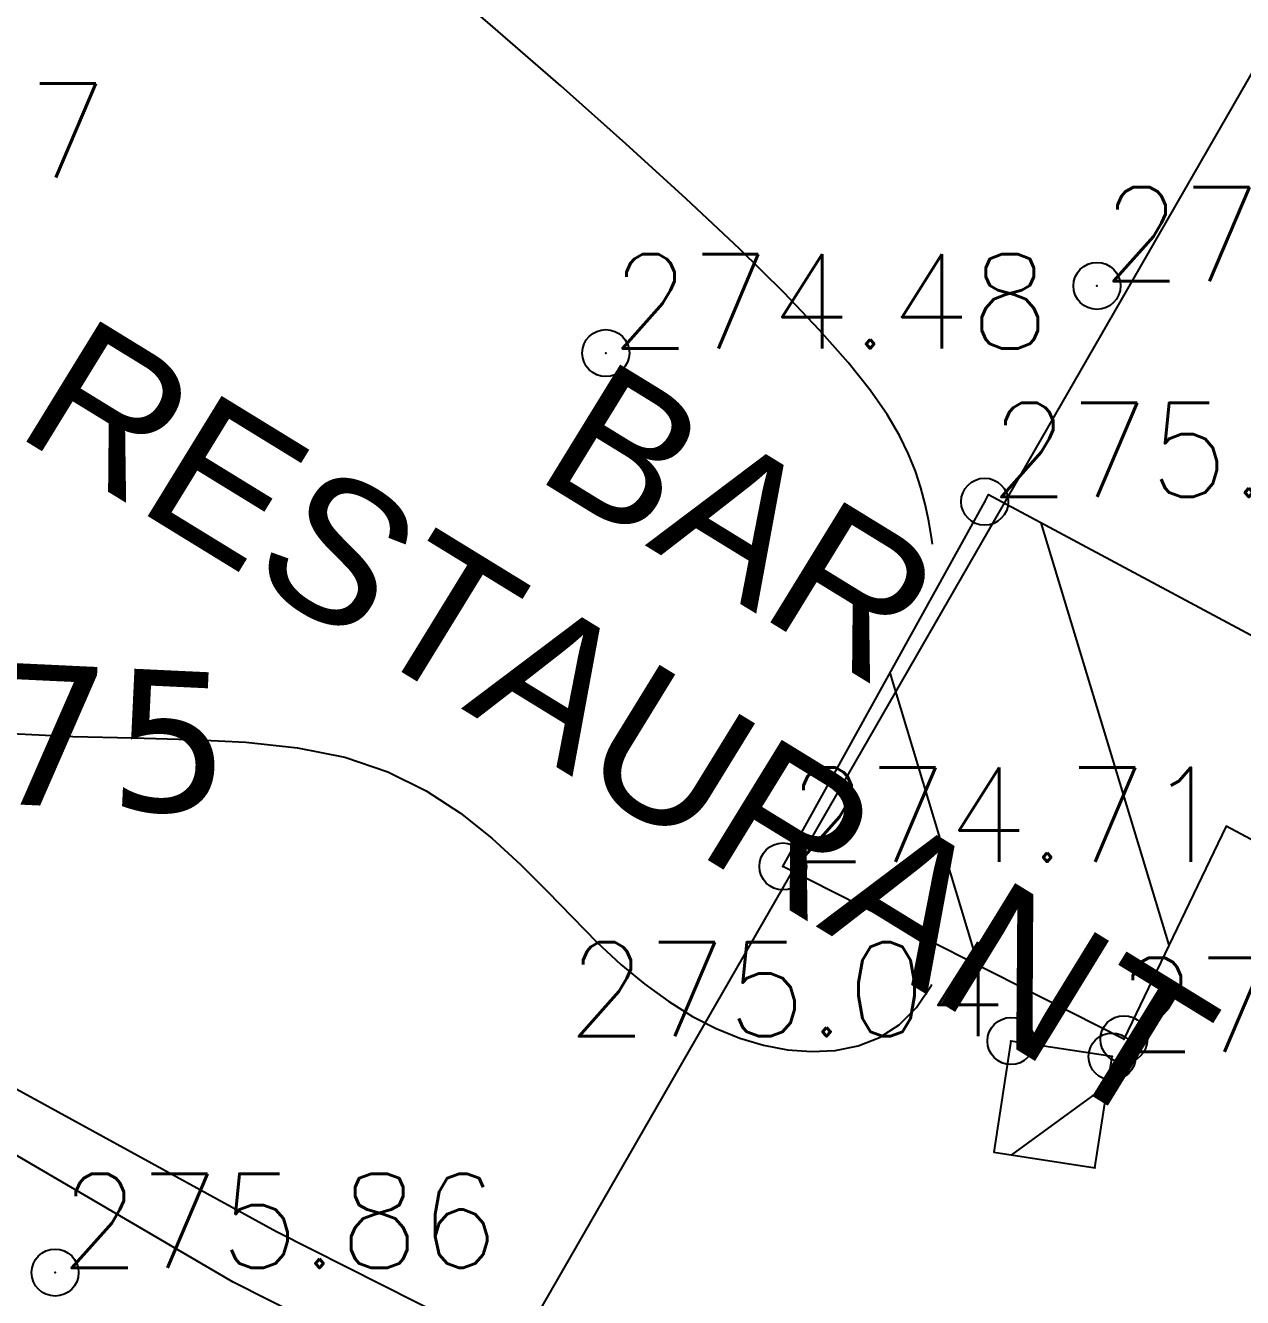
# Model space of a CAD drawing. Header units: millimetres. Extents: x 524954 to 526204, y 9523489 to 9524010.
# Drawn here: x 525396.12 to 525409.05, y 9523674.31 to 9523687.83 of the extents above; entities that cross this region are included whole.
import ezdxf
from ezdxf.enums import TextEntityAlignment as Align

# ---------------------------------------------------------------- set-up
doc = ezdxf.new("R2010")
doc.units = ezdxf.units.MM
doc.header["$PDMODE"] = 32
doc.header["$PDSIZE"] = 0.5
doc.linetypes.add('CACHE2', pattern=[4.7625, 3.175, -1.5875])
for name, color, linetype in [('Bati', 6, 'Continuous'), ('Bati_H', 1, 'Continuous'), ('CN_05_00', 6, 'Continuous'), ('Cotation Courbes de niveau', 7, 'Continuous'), ('PLUME_2', 1, 'Continuous'), ('PLUME_4', 3, 'Continuous'), ('PLUME_6', 2, 'Continuous'), ('TopoAlt', 3, 'Continuous'), ('TOPOJIS', 7, 'Continuous'), ('Toponomie', 7, 'CACHE2')]:
    doc.layers.add(name, color=color, linetype=linetype)
doc.styles.add('Simplex 1.0', font='Simplex.shx', dxfattribs={"width": 0.99, "height": 1})
doc.styles.get("Standard").update_dxf_attribs({"font": 'arial.ttf'})
doc.styles.add('Verdana 1.0', font='verdana.ttf', dxfattribs={"width": 0.99, "height": 1})

# ---------------------------------------------------------------- blocks, each defined once
blk = doc.blocks.new('TCPOINT M')
at = {"color": 0}
blk.add_point((0, 0), dxfattribs=at)
at = {"layer": 'TopoAlt', "style": 'Simplex 1.0', "width": 0.99}
blk.add_attdef('ALT', (0.15, 0.15), '', height=1, dxfattribs=at)

msp = doc.modelspace()

# ---------------------------------------------------------------- hatches: boundary and pattern name
at = {"layer": 'Bati_H'}
h = msp.add_hatch(dxfattribs=at)
h.set_pattern_fill('_U', color=256, scale=2, angle=-73.1905, style=0, pattern_type=0)
h.set_pattern_definition([(286.809526688, (0, 0), (1.91454285277, 0.5783819369), [])])
h.paths.add_polyline_path([(525410.835, 9523680.44), (525409.931, 9523678.753), (525408.876, 9523679.318), (525407.788, 9523677.053), (525404.165, 9523678.89), (525406.309, 9523682.767), (525406.35, 9523682.844)])
h = msp.add_hatch(dxfattribs=at)
h.set_pattern_fill('_U', color=256, scale=2, angle=216.2083, style=0, pattern_type=0)
h.set_pattern_definition([(216.20833781, (0, 0), (1.1814461841, -1.61374871467), [])])
h.paths.add_polyline_path([(525407.663, 9523676.868), (525406.588, 9523677.034), (525406.405, 9523675.853), (525407.483, 9523675.686), (525407.48, 9523675.686)])

# ---------------------------------------------------------------- linework, layer by layer
at = {"layer": 'Bati', "flags": 128}
for points in [[(525410.835, 9523680.44), (525409.931, 9523678.753), (525408.876, 9523679.318), (525407.788, 9523677.053), (525404.165, 9523678.89), (525406.309, 9523682.767), (525406.35, 9523682.844)], [(525407.663, 9523676.868), (525406.588, 9523677.034), (525406.405, 9523675.853), (525407.483, 9523675.686), (525407.48, 9523675.686)]]:
    msp.add_lwpolyline(points, close=True, dxfattribs=at)
at = {"layer": 'CN_05_00', "elevation": 275, "flags": 128}
for points in [[(525405.755, 9523682.317), (525405.749, 9523682.364), (525405.716, 9523682.56), (525405.678, 9523682.741), (525405.631, 9523682.915), (525405.573, 9523683.09), (525405.5, 9523683.273), (525405.403, 9523683.472), (525405.271, 9523683.695), (525405.093, 9523683.951), (525404.858, 9523684.247), (525404.555, 9523684.591), (525404.174, 9523684.992), (525403.703, 9523685.456), (525403.138, 9523685.988), (525402.497, 9523686.572), (525401.804, 9523687.188), (525401.084, 9523687.816), (525400.361, 9523688.437)], [(525395.969, 9523680.302), (525396.618, 9523680.271), (525397.254, 9523680.256), (525397.869, 9523680.24), (525398.456, 9523680.21), (525399.006, 9523680.152), (525399.511, 9523680.05), (525399.965, 9523679.896), (525400.373, 9523679.694), (525400.74, 9523679.456), (525401.072, 9523679.191), (525401.377, 9523678.912), (525401.661, 9523678.627), (525401.929, 9523678.349), (525402.188, 9523678.086), (525402.444, 9523677.848), (525402.698, 9523677.637), (525402.951, 9523677.453), (525403.203, 9523677.296), (525403.454, 9523677.166), (525403.706, 9523677.064), (525403.959, 9523676.989), (525404.213, 9523676.941), (525404.468, 9523676.922), (525404.72, 9523676.934), (525404.963, 9523676.983), (525405.192, 9523677.072), (525405.401, 9523677.207), (525405.586, 9523677.39), (525405.742, 9523677.627), (525405.744, 9523677.633)]]:
    msp.add_lwpolyline(points, dxfattribs=at)
at = {"layer": 'PLUME_2'}
msp.add_lwpolyline([(525396.484, 9523665.312), (525456.099, 9523768.927)], dxfattribs=at)
at = {"layer": 'PLUME_4'}
for points in [[(525434.005, 9523659.528), (525424.738, 9523662.862), (525418.036, 9523665.381), (525415.932, 9523666.731), (525407.127, 9523670.601), (525401.387, 9523673.691), (525398.785, 9523675.005), (525389.907, 9523679.872), (525381.029, 9523684.738), (525372.65, 9523689.641), (525363.736, 9523695.007), (525355.356, 9523699.91), (525348.619, 9523702.927)], [(525471.209, 9523651.214), (525461.588, 9523652.517), (525459.022, 9523653.333), (525452.394, 9523654.854), (525443.199, 9523657.191), (525438.103, 9523658.323), (525434.005, 9523659.528), (525424.738, 9523662.862), (525418.036, 9523665.381), (525415.932, 9523666.731), (525407.127, 9523670.601), (525401.387, 9523673.691), (525398.785, 9523675.005), (525389.907, 9523679.872), (525381.029, 9523684.738), (525372.65, 9523689.641), (525363.736, 9523695.007), (525355.356, 9523699.91), (525348.619, 9523702.927)]]:
    msp.add_lwpolyline(points, dxfattribs=at)
at = {"layer": 'PLUME_6'}
msp.add_lwpolyline([(525433.153, 9523657.461), (525424.348, 9523661.33), (525417.611, 9523664.347), (525415.543, 9523665.199), (525406.702, 9523669.567), (525400.925, 9523673.156), (525398.322, 9523674.47), (525389.943, 9523679.373), (525381.065, 9523684.24), (525372.151, 9523689.605), (525363.772, 9523694.508), (525354.894, 9523699.375), (525346.515, 9523704.278)], dxfattribs=at)

# ---------------------------------------------------------------- block references
at = {"layer": 'TOPOJIS'}
ref = msp.add_blockref('TCPOINT M', (525392.273, 9523686.162, 273.97), dxfattribs=at)
ref.add_attrib('ALT', '273.97', (525392.323, 9523686.212, 273.97), dxfattribs={"layer": 'TopoAlt', "height": 1, "style": 'Simplex 1.0', "width": 0.99})
ref = msp.add_blockref('TCPOINT M', (525407.502, 9523685.061, 275.57), dxfattribs=at)
ref.add_attrib('ALT', '275.57', (525407.552, 9523685.111, 275.57), dxfattribs={"layer": 'TopoAlt', "height": 1, "style": 'Simplex 1.0', "width": 0.99})
ref = msp.add_blockref('TCPOINT M', (525402.283, 9523684.347, 274.48), dxfattribs=at)
ref.add_attrib('ALT', '274.48', (525402.333, 9523684.397, 274.48), dxfattribs={"layer": 'TopoAlt', "height": 1, "style": 'Simplex 1.0', "width": 0.99})
ref = msp.add_blockref('TCPOINT M', (525406.309, 9523682.767, 275.09), dxfattribs=at)
ref.add_attrib('ALT', '275.09', (525406.359, 9523682.817, 275.09), dxfattribs={"layer": 'TopoAlt', "height": 1, "style": 'Simplex 1.0', "width": 0.99})
ref = msp.add_blockref('TCPOINT M', (525404.165, 9523678.89, 274.71), dxfattribs=at)
ref.add_attrib('ALT', '274.71', (525404.215, 9523678.94, 274.71), dxfattribs={"layer": 'TopoAlt', "height": 1, "style": 'Simplex 1.0', "width": 0.99})
ref = msp.add_blockref('TCPOINT M', (525406.588, 9523677.034, 275.04), dxfattribs=at)
ref.add_attrib('ALT', '275.04', dxfattribs={"layer": 'TopoAlt', "height": 1, "style": 'Simplex 1.0', "width": 0.99}).set_placement((525406.538, 9523677.084, 275.04), align=Align.RIGHT)
ref = msp.add_blockref('TCPOINT M', (525407.663, 9523676.868, 275.13), dxfattribs=at)
ref.add_attrib('ALT', '275.13', (525407.713, 9523676.918, 275.13), dxfattribs={"layer": 'TopoAlt', "height": 1, "style": 'Simplex 1.0', "width": 0.99})
msp.add_blockref('TCPOINT M', (525407.788, 9523677.053, 275.15), dxfattribs=at)
ref = msp.add_blockref('TCPOINT M', (525396.431, 9523674.572, 275.86), dxfattribs=at)
ref.add_attrib('ALT', '275.86', (525396.481, 9523674.622, 275.86), dxfattribs={"layer": 'TopoAlt', "height": 1, "style": 'Simplex 1.0', "width": 0.99})

# ---------------------------------------------------------------- texts
at = {"layer": 'Cotation Courbes de niveau', "style": 'Verdana 1.0', "width": 0.99}
msp.add_text('275', height=1.5, rotation=357.2911, dxfattribs=at).set_placement((525396.372, 9523680.283, 275), align=Align.MIDDLE_CENTER)
at = {"layer": 'Toponomie', "insert": (525385.939, 9523694.358), "char_height": 1.5, "width": 42.68298, "attachment_point": 1, "rotation": 328.439}
msp.add_mtext('\\pxqc;BAR \\PRESTAURANT', dxfattribs=at)

doc.saveas('drawing.dxf')
